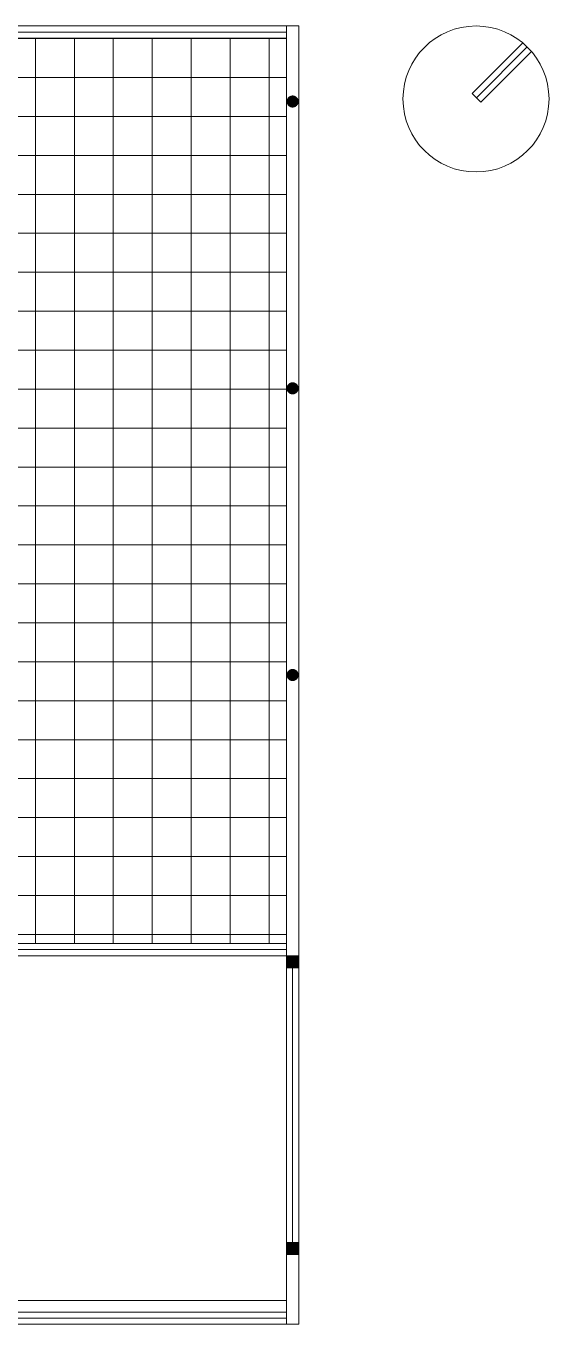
# Model space of a CAD drawing. Header units: metres. Extents: x 0 to 23.3, y 0 to 21.5.
# Drawn here: x 14.68 to 23.35, y 0 to 21.5 of the extents above; entities that cross this region are included whole.
import ezdxf

# ---------------------------------------------------------------- set-up
doc = ezdxf.new("R2010")
doc.units = ezdxf.units.M
doc.layers.add('ceco.net 271 Villa Savoye first floor', color=7, linetype='Continuous', lineweight=15)
doc.layers.add('ceco.net 271 Villa Savoye first floor - auxiliar', color=254, linetype='Continuous', lineweight=15)

msp = doc.modelspace()

# ---------------------------------------------------------------- hatches: boundary and pattern name
at = {"layer": 'ceco.net 271 Villa Savoye first floor - auxiliar', "linetype": 'Continuous'}
h = msp.add_hatch(dxfattribs=at)
h.set_pattern_fill('ANSI37', color=256, scale=0.2032049613312, angle=45, style=0)
h.set_pattern_definition([(90, (0, 0), (-0.6451757522265601, 1.353616960727777e-16), []), (180, (0, 0), (-1.353616960727777e-16, -0.64517575222656), [])])
h.paths.add_polyline_path([(18.99856737003476, 6.300321877516491), (14.34800012226705, 6.300321877516491), (14.34800002226485, 6.099020469000711), (9.699517020142277, 6.099020469000711), (9.699517020142272, 8.390093643673195), (10.89898768863889, 8.390093643673195), (10.89898768863889, 15.39807091889539), (14.44971874991253, 15.39807091889539), (14.44971874991253, 21.29787442502984), (18.99856737003476, 21.29787442502984)])

# ---------------------------------------------------------------- linework, layer by layer
at = {"layer": 'ceco.net 271 Villa Savoye first floor'}
for p, q in [((19.19986867854833, 21.49917583354562), (1.299472282298666e-14, 21.49917583354562)), ((19.19986877855054, 21.49917583354562), (19.19986877855054, 20.24780362840149)), ((0.2013013085136023, 21.39750020684185), (18.99856737003475, 21.39750020684185)), ((18.99856737003475, 21.29787442502984), (0.2013013085136023, 21.29787442502984)), ((18.99856737003476, 21.29787452503202), (18.99856737003476, 20.24780362840149)), ((22.07296238565713, 20.38088097479172), (22.91083957771657, 21.21875816685331)), ((22.14367461237889, 20.31016874807015), (22.98502712524354, 21.15152126093697)), ((22.21438683910065, 20.23945652134858), (23.05335693705948, 21.07842661930956)), ((18.99856737003476, 6.099020569002913), (18.99856737003476, 20.24780362840148)), ((19.19986877855054, 6.099020569002913), (19.19986877855054, 20.24780362840148)), ((22.07296238565713, 20.38088097479172), (22.21438683910065, 20.23945652134858)), ((14.34800012226705, 6.200739196648392), (18.99856737003475, 6.200739196648392)), ((19.19986867854835, 6.099020569002901), (18.99856737003476, 6.099020569002901)), ((18.99856737003476, 6.099020569002901), (18.99856737003476, 5.899803506134449)), ((19.19986867854835, 5.899803506134449), (19.19986867854835, 6.099020569002901)), ((18.99856737003476, 5.899803506134449), (19.19986867854835, 5.899803506134449)), ((19.09815005090286, 1.348870540364901), (19.09815005090286, 5.899803606136633)), ((18.99856737003476, 1.353616960727777e-15), (18.99856737003476, 1.249287959498988)), ((19.19986877855054, 1.249287959498988), (18.99856737003476, 1.249287959498988)), ((19.19986877855054, 1.353616960727777e-15), (19.19986877855054, 1.249287959498988)), ((13.78979619755968, 0.3901483442776865), (18.99856737003476, 0.3901483442776865)), ((18.99856737003475, 3.666045935304397e-15), (18.99856737003475, 0.1992169628662685)), ((19.19986877855054, 1.353616960727777e-15), (18.99856737003476, 1.353616960727777e-15))]:
    msp.add_line(p, q, dxfattribs=at)
at = {"layer": 'ceco.net 271 Villa Savoye first floor', "lineweight": 15}
for p, q in [((18.99856737003475, 0.1992169628662685), (0.2013013085136023, 0.1992169628662685)), ((0.2013013085136023, 0.09963428199817038), (18.99856737003475, 0.09963428199817038)), ((0.2013013085136023, 3.666045935304397e-15), (18.99856737003475, 3.666045935304397e-15))]:
    msp.add_line(p, q, dxfattribs=at)
at = {"layer": 'ceco.net 271 Villa Savoye first floor', "flags": 128}
for points in [[(18.99856737003475, 21.29787442502984), (18.99856737003475, 21.49917583354562), (0.2013013085136023, 21.49917583354562), (0.2013013085136023, 21.29787442502984), (18.99856737003475, 21.29787442502984)], [(18.99856737003475, 6.099020469000711), (18.99856737003475, 6.300321877516491), (14.34800012226705, 6.300321877516491), (14.34800012226705, 6.099020469000711), (18.99856737003475, 6.099020469000711)], [(19.19986877855054, 1.348870540364901), (19.19986877855054, 5.899803606136633), (18.99856737003476, 5.899803606136633), (18.99856737003476, 1.348870540364901), (19.19986877855054, 1.348870540364901)], [(19.19986867854835, 1.149653577498633), (19.19986867854835, 1.3488705403649), (18.99856737003476, 1.3488705403649), (18.99856737003476, 1.149653577498633), (19.19986867854835, 1.149653577498633)]]:
    msp.add_lwpolyline(points, dxfattribs=at)
at = {"layer": 'ceco.net 271 Villa Savoye first floor', "const_width": 0.1002657894192801, "flags": 128}
for points in [[(19.0490856769366, 20.247833035043, 1), (19.14935146635588, 20.247833035043, 1)], [(19.0490856769366, 15.49763140848557, 1), (19.14935146635588, 15.49763140848557, 1)], [(19.0490856769366, 10.74958791677281, 1), (19.14935146635588, 10.74958791677281, 1)]]:
    msp.add_lwpolyline(points, format="xyb", close=True, dxfattribs=at)
at = {"layer": 'ceco.net 271 Villa Savoye first floor'}
msp.add_circle((22.13648782440924, 20.28981068611438), 1.209365147431224, dxfattribs=at)
for points in [[(18.99856737003475, 6.099020469000711), (19.19986877855054, 6.099020569002913), (18.99856737003476, 5.899803606136633), (19.19986867854835, 5.899803606136633)], [(18.99856737003476, 1.348870540364901), (19.19986867854835, 1.3488705403649), (18.99856737003476, 1.149653577498633), (19.19986867854835, 1.149653577498633)]]:
    msp.add_solid(points, dxfattribs=at)
at = {"layer": 'ceco.net 271 Villa Savoye first floor - auxiliar', "linetype": 'Continuous', "flags": 128}
msp.add_lwpolyline([(18.99856737003476, 6.300321877516491), (14.34800012226705, 6.300321877516491), (14.34800002226485, 6.099020469000711), (9.699517020142277, 6.099020469000711), (9.699517020142272, 8.390093643673195), (10.89898768863889, 8.390093643673195), (10.89898768863889, 15.39807091889539), (14.44971874991253, 15.39807091889539), (14.44971874991253, 21.29787442502984), (18.99856737003476, 21.29787442502984), (18.99856737003476, 6.300321877516491)], dxfattribs=at)

doc.saveas('drawing.dxf')
